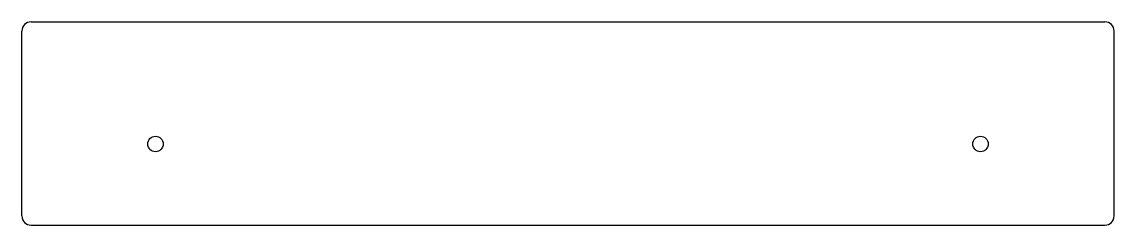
# Model space of a CAD drawing. Extents: x 182 to 422, y 131 to 176.
import ezdxf

# ---------------------------------------------------------------- set-up
doc = ezdxf.new("R2010")
doc.units = 0
doc.header["$LTSCALE"] = 12.7
doc.layers.add('VISIBLE', color=7, linetype='CONTINUOUS')

msp = doc.modelspace()

# ---------------------------------------------------------------- linework, layer by layer
at = {"layer": 'VISIBLE'}
for p, q in [((184.09, 175.9), (419.59, 175.9)), ((182.04, 133.35), (182.04, 173.85)), ((421.64, 133.35), (421.64, 173.85)), ((184.09, 131.3), (419.59, 131.3))]:
    msp.add_line(p, q, dxfattribs=at)
for centre in [(211.35, 149.1), (392.32, 149.1)]:
    msp.add_circle(centre, 1.7, dxfattribs=at)
for centre, start, end in [((184.09, 173.85), 90, 180), ((419.59, 173.85), 0, 90), ((184.09, 133.35), 180, 270), ((419.59, 133.35), 270, 0)]:
    msp.add_arc(centre, 2.05, start, end, dxfattribs=at)

doc.saveas('drawing.dxf')
